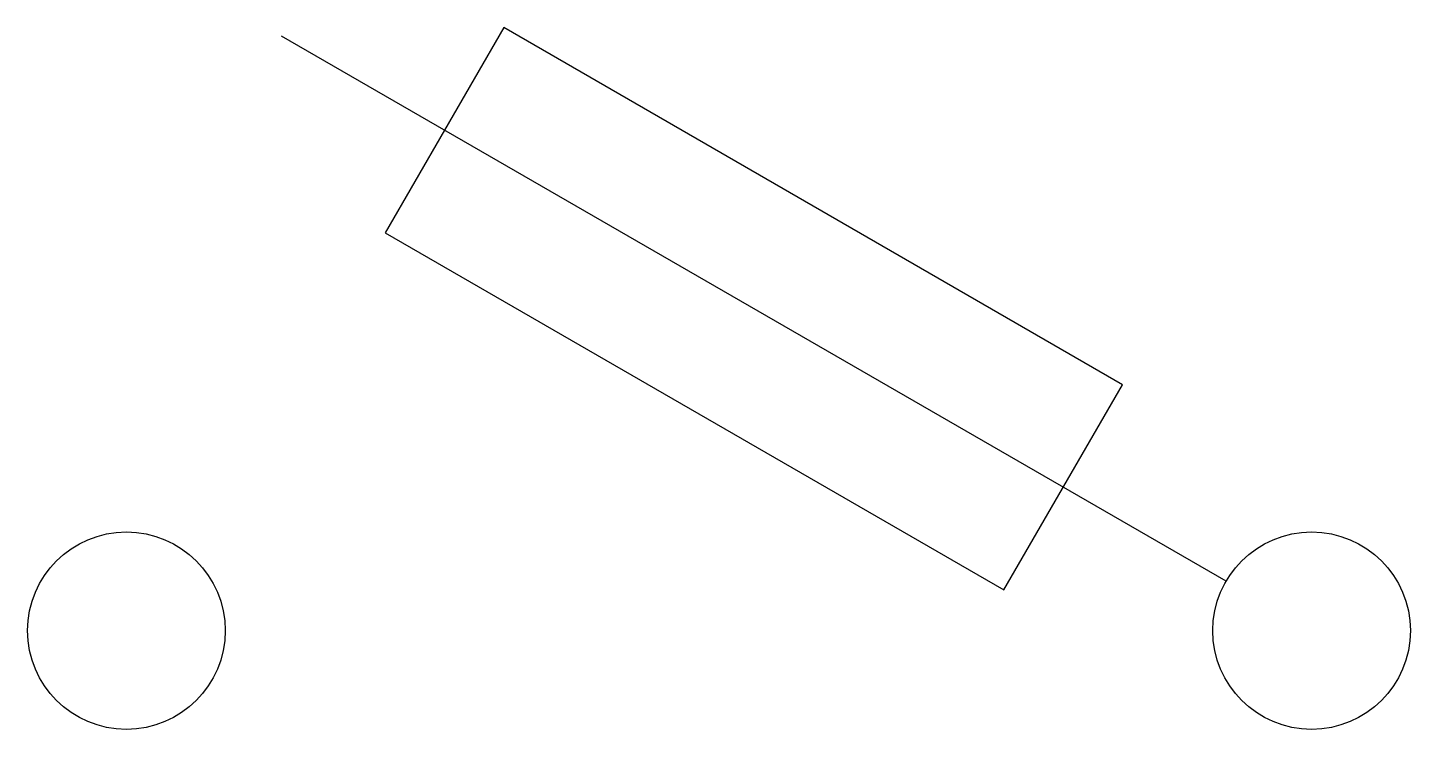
# Model space of a CAD drawing. Header units: millimetres. Extents: x -2926.861 to -2926.277, y 3741.828 to 3742.124.
import ezdxf

# ---------------------------------------------------------------- set-up
doc = ezdxf.new("R2010")
doc.units = ezdxf.units.MM
doc.header["$LTSCALE"] = 10
doc.layers.add('Ele_diagramas', color=2, linetype='Continuous')

msp = doc.modelspace()

# ---------------------------------------------------------------- linework, layer by layer
at = {"layer": 'Ele_diagramas', "color": 4}
msp.add_line((-2926.35507, 3741.89033), (-2926.7535, 3742.12036), dxfattribs=at)
at = {"layer": 'Ele_diagramas', "color": 2}
for p, q in [((-2926.65979, 3742.12399), (-2926.70979, 3742.03739)), ((-2926.39879, 3741.9733), (-2926.65979, 3742.12399)), ((-2926.70979, 3742.03739), (-2926.44879, 3741.88669)), ((-2926.44879, 3741.88669), (-2926.39879, 3741.9733))]:
    msp.add_line(p, q, dxfattribs=at)
for centre in [(-2926.81899, 3741.86949), (-2926.31899, 3741.86949)]:
    msp.add_circle(centre, 0.04167, dxfattribs=at)

doc.saveas('drawing.dxf')
